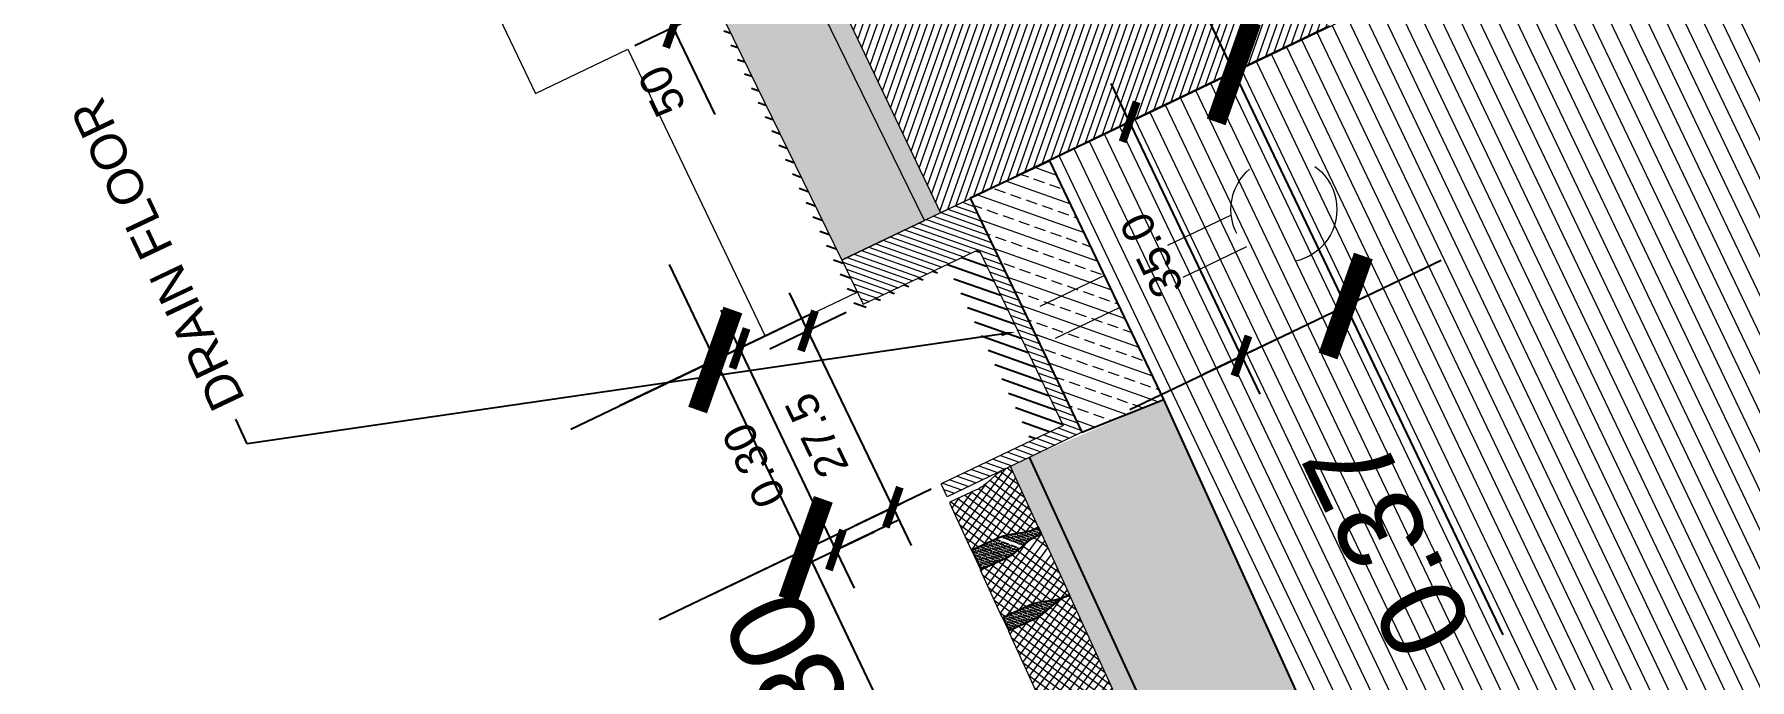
# Model space of a CAD drawing. Header units: metres. Extents: x 679304 to 680626, y 2747329 to 2750056.
# Drawn here: x 679446.478 to 679448.906, y 2747414.4 to 2747415.313 of the extents above; entities that cross this region are included whole.
import ezdxf
from ezdxf import colors
from ezdxf.entities.mleader import LeaderData, LeaderLine
from ezdxf.math import Vec2, Vec3

# ---------------------------------------------------------------- set-up
doc = ezdxf.new("R2010")
doc.units = ezdxf.units.M
doc.linetypes.add('Dash_2_', pattern=[0.25, 0.125, -0.125])
doc.linetypes.add('TRAZOS2', pattern=[9.524999999999999, 6.349999999999999, -3.174999999999999])
doc.layers.add('-aux', color=50, linetype='Continuous', plot=False)
doc.layers.add('00_Aux', color=5, linetype='Continuous', plot=False)
for name, color, linetype in [('01-TX', 7, 'Continuous'), ('01-TX-Dimensions_1-25', 157, 'Continuous'), ('01-TX-Dimensions_1-50', 157, 'Continuous'), ('02-L-Water Level', 140, 'Continuous'), ('COTAUX', 7, 'Continuous')]:
    doc.layers.add(name, color=color, linetype=linetype)
for name, color, linetype, lineweight in [('02-L-projecció', 6, 'Continuous', 5), ('02-L-seccionat', 4, 'Continuous', 5), ('1-CM', 7, 'Continuous', 0), ('3-TR Formigó', 252, 'Continuous', 0), ('3-TR terra compactada', 45, 'Continuous', 0)]:
    doc.layers.add(name, color=color, linetype=linetype, lineweight=lineweight)
for name, color, linetype, lineweight, true_color in [('02-L-projecció 2', 251, 'Continuous', 5, 0x636363), ('03-TR-Paviment_08_Natural Stone Bleachers', 253, 'Continuous', 5, 0xafad9d), ('3-TR D formigó', 251, 'Continuous', 5, 0x666666), ('3-TR tot_u', 8, 'Continuous', 5, 0x787878)]:
    doc.layers.add(name, color=color, linetype=linetype, lineweight=lineweight, true_color=true_color)
doc.layers.add('EIT_3 TR sorra', color=9, linetype='Continuous', true_color=0xd8ceb0)
doc.styles.get("Standard").update_dxf_attribs({"font": 'arial.ttf'})
doc.dimstyles.new('E20', dxfattribs={"dimscale": 0.03, "dimtxt": 1.5, "dimasz": 0.2, "dimexe": 0.1, "dimexo": 2.5, "dimgap": 1, "dimtad": 1, "dimdec": 0, "dimlfac": 1000, "dimzin": 0, "dimdsep": 46, "dimtxsty": 'Standard', "dimblk1": 'LINCOT200', "dimblk2": 'LINCOT200', "dimsah": 1, "dimcen": 0.1, "dimdle": 0.1, "dimclrt": 256, "dimadec": 0, "dimazin": 0, "dimtfac": 0.0153846153846154, "dimtdec": 0, "dimtofl": 0, "dimtmove": 0, "dimatfit": 3, "dimldrblk": 'LINCOT200', "dimfxl": 1, "dimtolj": 1, "dimtzin": 0, "dimarcsym": 0})
doc.dimstyles.new('E50', dxfattribs={"dimscale": 0.03, "dimtxt": 4, "dimasz": 0.5, "dimexe": 0.1, "dimexo": 15, "dimgap": 1, "dimtad": 1, "dimzin": 0, "dimdsep": 46, "dimtxsty": 'Standard', "dimblk1": 'LINCOT200', "dimblk2": 'LINCOT200', "dimsah": 1, "dimcen": 0.1, "dimdle": 0.1, "dimclrt": 256, "dimadec": 0, "dimazin": 0, "dimtfac": 0.0153846153846154, "dimtofl": 0, "dimtmove": 0, "dimatfit": 3, "dimldrblk": 'LINCOT200', "dimfxl": 1, "dimtolj": 1, "dimtzin": 0, "dimarcsym": 0})
pattern_1 = [(28.36651767414167, (0.9934205608442425, 2.975720793241634), (-0.0045254235276715, 0.0083812986401391), []), (118.3665176741417, (0.9934205608442425, 2.975720793241634), (-0.0083812986401391, -0.0045254235276715), [])]
pattern_2 = [(43.53433976176403, (-26.94748565275222, -66.37466058321297), (0.0019792498297884, 0.0065885012002264), [0.0085328125, -0.0017065625, 0, -0.0017065625])]

# ---------------------------------------------------------------- blocks, each defined once
blk = doc.blocks.new('View P1')
at = {"layer": '02-L-Water Level', "linetype": 'Dash_2_', "ltscale": 0.35}
h = blk.add_hatch(dxfattribs=at)
h.set_pattern_fill('ANSI31', color=256, scale=0.005, angle=-1.44041e-10)
h.set_pattern_definition([(44.99999999985592, (0.9858085524756461, 5.638291088080471), (-0.0112253201513082, 0.0112253201513647), [])])
h.paths.add_polyline_path([(2.150881158420816, 3.488566306101596), (2.670493259327486, 3.493036973903393), (2.670459888176992, 3.631572484652018), (3.12049266998656, 3.635913185690036), (3.120459652738645, 3.774399174059247), (3.570492428960278, 3.77873988045237), (3.570459411246702, 3.917225869054412), (4.020492189796641, 3.921566572653567), (4.020459172548726, 4.060052561255609), (4.470513934269547, 4.064400843111798), (4.470481134951114, 4.073317434405907), (4.014002970652654, 4.079399174226885), (4.014002969721332, 3.93439917467392), (3.56400297046639, 3.934399174208259), (3.564002973260357, 3.789399173956802), (3.114002969348803, 3.789399174189632), (3.11400296841748, 3.644399174636667), (2.664002970559522, 3.644399174403837), (2.664002971490845, 3.499399175083702), (2.145692187128588, 3.499399173221057), (2.145543496822938, 3.357036136238342), (1.874071086524054, 3.357319672739571), (1.874067709548398, 3.307319672693004), (2.150329015916213, 3.30730234054706)])
at = {"layer": '03-TR-Paviment_08_Natural Stone Bleachers'}
h = blk.add_hatch(dxfattribs=at)
h.set_pattern_fill('DASH', color=256, scale=0.0011, angle=233.4975340776049, style=0, double=1)
h.set_pattern_definition([(233.4975340776048, (1.05034644389525, 2.831545980414375), (0.000729841264191, -0.0048849200842065), [0.0034925, -0.0034925])])
h.paths.add_polyline_path([(2.22048211377114, 3.488753368845209), (2.2204823307693, 3.359183972002938), (2.721592199523001, 3.363525723107159), (2.720463344361633, 3.49352082167752)])
at = {"layer": '3-TR D formigó'}
h = blk.add_hatch(dxfattribs=at)
h.set_pattern_fill('_USER', color=256, scale=0.008, angle=45.00369072610001, pattern_type=0)
h.set_pattern_definition([(45.0036907260999, (1.000219796784222, 2.975614195922389), (-0.0056572186258453, 0.0056564898496672), [])])
edge = h.paths.add_edge_path()
edge.add_line((2.220484565943479, 3.488573547219857), (2.150903139713592, 3.488573885045682))
edge.add_line((2.150903139263391, 3.488573885289952), (2.150350996268319, 3.307309920277508))
edge.add_line((2.150350996758788, 3.307309920201078), (1.874089690639344, 3.307327252164088))
edge.add_line((1.874089690856635, 3.307327253045514), (1.87409306684965, 3.357327252871692))
edge.add_line((1.874093067832291, 3.357327252393588), (1.874102607365379, 3.498579890791588))
edge.add_line((1.874102605972439, 3.498579890467226), (1.854102605569575, 3.498580324351711))
edge.add_line((1.854102607816457, 3.498580324463546), (1.854096749363495, 3.411827301885943))
edge.add_arc((1.805812771432101, 3.408233220921829), 0.0484175563039576, -0.8982138179533194, 4.257035526527773, ccw=False)
edge.add_line((1.854224378243088, 3.407474219799041), (1.854095900086054, 3.399279451677932))
edge.add_line((1.854095900431275, 3.399279451696202), (1.854088340371678, 3.287328602791313))
edge.add_line((1.854088339954614, 3.287328602746129), (2.220479982706607, 3.287308652951854))
edge.add_line((2.220479982439428, 3.28730865358375), (2.220484565699256, 3.488573547765965))
h = blk.add_hatch(dxfattribs=at)
h.set_pattern_fill('ANSI33', color=256, scale=0.005, angle=1.94904e-11)
h.set_pattern_definition([(45.00000000001943, (1.000219796784222, 2.975614195922389), (-0.0224506403026805, 0.0224506403026653), []), (45.00000000001943, (1.022670446429401, 2.975614195689558), (-0.0224506403026805, 0.0224506403026653), [0.015875, -0.0079375])])
h.paths.add_polyline_path([(2.22105923295021, 3.287308600731194), (1.854088339954614, 3.287328602746129), (1.845596873201429, 3.162678002147004), (2.219900731928646, 3.162678002379834)])
at = {"layer": '3-TR Formigó'}
h = blk.add_hatch(dxfattribs=at)
h.set_pattern_fill('ANSI31', color=256, scale=0.003, angle=90, style=0)
h.set_pattern_definition([(135, (0, 0), (-0.0067351920908019, -0.0067351920908019), [])])
h.paths.add_polyline_path([(10.37042930629104, 5.936314188642427), (10.37138042366132, 5.761579691665247), (2.721591828856617, 3.33352572331205), (2.220879021566361, 3.333998373476788), (2.220548637211322, 2.633998685050755), (3.171591598540544, 2.633998685283586), (3.171591598540544, 3.266520275967195), (10.46590279601514, 5.58319235430099), (10.72050921013579, 5.58319235430099), (10.7205092087388, 4.736846190411597), (10.06946854665875, 4.736846192041411), (10.06946854479611, 4.386846191016957), (16.19224042538553, 4.386846191016957), (16.19224042491987, 4.73684619157575), (11.06946854433044, 4.736846190644428), (11.06988786999136, 5.93559415009804), (11.06970717618242, 5.935575471026822)])
h = blk.add_hatch(dxfattribs=at)
h.set_pattern_fill('ANSI37', color=256, scale=0.003, angle=-16.63348232585829, style=0)
h.set_pattern_definition(pattern_1)
edge = h.paths.add_edge_path()
edge.add_line((1.654194297268986, 3.402413498144596), (1.654322773683816, 3.410608270671218))
edge.add_arc((1.605911173392087, 3.411367262946441), 0.048417550699991, 359.1017970498766, 375.1008161762655)
edge.add_line((1.652656812686473, 3.423980918480083), (1.647036019712686, 3.444811326218768))
edge.add_arc((1.702207350637763, 3.459698529215529), 0.0571445925282459, 179.1017897042323, 195.1008088305147, ccw=False)
edge.add_line((1.645069778896868, 3.460594332078471), (1.645714460406452, 3.501714552054181))
edge.add_line((1.645714461803436, 3.501714552985504), (1.644917352590709, 3.501727050868794))
edge.add_line((1.644917351659387, 3.501727050170302), (1.644930583424866, 3.502571023534983))
edge.add_line((1.644930583424866, 3.502571023767814), (1.519120172131806, 3.504543472779914))
edge.add_line((1.519120171666145, 3.504543472547084), (1.519106941763311, 3.503699497785419))
edge.add_line((1.519106943160295, 3.503699498018249), (1.518309834878891, 3.50371199962683))
edge.add_line((1.518309835810214, 3.50371199962683), (1.517665156628936, 3.46259177592583))
edge.add_arc((1.460527590010315, 3.463487579254433), 0.0571445880535011, 343.1027710861808, 359.1017902124632, ccw=False)
edge.add_line((1.515205109957605, 3.446878165705129), (1.508934084326028, 3.426234195707365))
edge.add_arc((1.555261341389268, 3.412161348154768), 0.0484175571419767, 163.1027730285364, 179.1017921549254)
edge.add_line((1.506849735509604, 3.412920344155281), (1.506721258629113, 3.404725572559982))
edge.add_line((1.506721259560436, 3.40472557186149), (1.654194300062954, 3.402413497911766))
h = blk.add_hatch(dxfattribs=at)
h.set_pattern_fill('ANSI37', color=256, scale=0.003, angle=-16.63348232585829, style=0)
h.set_pattern_definition(pattern_1)
edge = h.paths.add_edge_path()
edge.add_line((1.654194296337664, 3.402413497446104), (1.654322773683816, 3.410608270904049))
edge.add_arc((1.702734383754432, 3.409849277464672), 0.0484175585361287, 163.1027752907801, 179.101794417169, ccw=False)
edge.add_line((1.656407124362885, 3.423922124551609), (1.662678148597478, 3.444566090358421))
edge.add_arc((1.608000619336962, 3.461175501113757), 0.0571445944064295, 343.1027737813134, 359.1017929075958)
edge.add_line((1.665138192474842, 3.460279701044782), (1.665782873518764, 3.501399922184646))
edge.add_line((1.665782873053103, 3.501399921951815), (1.666579980403184, 3.501387425232678))
edge.add_line((1.666579980868846, 3.501387425465509), (1.666593212168663, 3.502231396967545))
edge.add_line((1.666593211703002, 3.502231396967545), (1.739881999325007, 3.501082381466403))
edge.add_line((1.739881999325007, 3.501082381466403), (1.739868768025189, 3.500238407636061))
edge.add_line((1.739868768025189, 3.50023840740323), (1.74066587537527, 3.500225912779569))
edge.add_line((1.74066587537527, 3.500225912779569), (1.740021195728331, 3.45910568954423))
edge.add_arc((1.79715876141563, 3.45820988737978), 0.0571445867174575, 179.1017904300534, 195.1008095563358)
edge.add_line((1.74198743654415, 3.443322684848681), (1.747608229983597, 3.422492275014519))
edge.add_arc((1.700862586032599, 3.40987862017937), 0.0484175538136113, -0.8982054042938898, 15.100813722095097, ccw=False)
edge.add_line((1.749274193774908, 3.409119626739993), (1.749145715963095, 3.400924854679033))
edge.add_line((1.749145712703466, 3.400924854679033), (1.654194296337664, 3.402413497446104))
h = blk.add_hatch(dxfattribs=at)
h.set_pattern_fill('ANSI37', color=256, scale=0.003, angle=-16.63348232585829, style=0)
h.set_pattern_definition(pattern_1)
edge = h.paths.add_edge_path()
edge.add_line((1.854095900431275, 3.399279451696202), (1.85422437870875, 3.40747422655113))
edge.add_arc((1.805812771432101, 3.408233219059184), 0.0484175565107796, 359.1017961932288, 375.1008153196178)
edge.add_line((1.852558417711406, 3.420846875989809), (1.846937623806297, 3.44167728209868))
edge.add_arc((1.902108951471745, 3.456564487656578), 0.057144589621456, 179.1017934482232, 195.1008125745056, ccw=False)
edge.add_line((1.844971382059156, 3.457460287492722), (1.845616062171757, 3.498580508399754))
edge.add_line((1.845616062171757, 3.498580508166924), (1.84481895295903, 3.498593006050214))
edge.add_line((1.84481895295903, 3.498593006050214), (1.844832186587154, 3.499436978949233))
edge.add_line((1.844832186587154, 3.499436979414895), (1.771543397102504, 3.500585995847359))
edge.add_line((1.771543400362133, 3.50058599631302), (1.771530171390622, 3.499742022017017))
edge.add_line((1.771530168130993, 3.499742021318525), (1.770733060315251, 3.499754521995782))
edge.add_line((1.770733060315251, 3.499754522228613), (1.770088381133973, 3.458634298294782))
edge.add_arc((1.712950811255723, 3.459530102321878), 0.0571445916181259, 343.1027699477993, 359.1017890740817, ccw=False)
edge.add_line((1.767628335859626, 3.442920687841251), (1.761357310228049, 3.422276718541979))
edge.add_arc((1.807684570550918, 3.408203876810148), 0.0484175552804194, 163.1027806995004, 179.1017998258894)
edge.add_line((1.759272961877286, 3.408962866058573), (1.759144484531134, 3.400768094696104))
edge.add_line((1.759144484531134, 3.400768094928935), (1.854095900431275, 3.399279452161863))
at = {"layer": '3-TR terra compactada'}
h = blk.add_hatch(dxfattribs=at)
h.set_pattern_fill('LINE', color=256, scale=0.0075, angle=-115.5575462493455, style=0)
h.set_pattern_definition([(3.663787885e-05, (-26.97329562623054, -17.13623808929696), (-1.52269416e-08, 0.0238124999999951), [])])
h.paths.add_polyline_path([(34.41064929263666, 6.984919e-10), (34.41064929263666, 7.090219076024368), (29.92329468252137, 7.011460061883553), (29.92329468298704, 6.260207292158156), (27.12664042413235, 6.260207292158156), (27.12664042413235, 5.60941800288856), (21.65944042569027, 5.60941800312139), (21.65944042569027, 4.958628713386133), (16.19224042538553, 4.958628713851794), (16.19224042538553, 4.386846190784126), (10.06946854665875, 4.386846198001876), (10.06946854665875, 4.736846192041411), (10.72050920827314, 4.736846190877258), (10.72050921013579, 5.583192354766651), (10.46590279601514, 5.58319235430099), (3.171591598540544, 3.266520275967195), (3.171591598540544, 2.633998685283586), (2.220548637211322, 2.633998685050755), (2.220548637211322, 3.232379126129671), (2.219900731928646, 3.162678002379834), (1.845596873201429, 3.162678002147004), (-1.3969839e-09, 3.198383478680625), (0, 0)])
at = {"layer": '3-TR tot_u'}
h = blk.add_hatch(dxfattribs=at)
h.set_pattern_fill('AR-CONC', color=256, scale=0.00025, angle=89.80773971936927)
h.set_pattern_definition([(158.0837823295901, (-45.38668164005502, 34.98162465752102), (-0.0103499279355471, 0.0445332543813214), [0.0047625, -0.0523874999999999]), (103.0837823295901, (-45.38668164005502, 34.98162465752102), (-0.0426698782488994, -0.0232019944051371), [0.00381, -0.0419101460424998]), (208.5352270295901, (-45.38754413323476, 34.98533574980684), (-0.0530198042963344, 0.0213312604663082), [0.0040475022, -0.0445225611499999]), (154.2679823295902, (-45.39875430706888, 34.97768248454668), (-0.0110448357776919, 0.0676847422759097), [0.00714375, -0.0785812499999998]), (204.71933993959, (-45.39967471407726, 34.98332287254743), (-0.0772240414564354, 0.0372185846859024), [0.006071255785, -0.0667839020399998]), (99.26793349959011, (-45.39875430706888, 34.97768248454668), (-0.0772240414545843, 0.0372185846900505), [0.0057149917675, -0.0628649329799997]), (129.0837823295902, (-45.39770722668618, 34.98470435966738), (0.0125378609920434, 0.0439672655705789), [0.0047625, -0.0523875]), (74.08378232959026, (-45.39770722668618, 34.98470435966738), (-0.0485683886498669, 0.000393982506569), [0.00381, -0.0419099999999998]), (179.5352273295902, (-45.39666240522637, 34.98836829862558), (-0.0360305278575176, 0.0443612479230329), [0.0040475022, -0.0445224843999999]), (145.5837823295901, (-45.38668164005502, 34.98162465752102), (-0.0203342630487963, -0.0058276174863624), [0, -0.0414019999999999, 0, -0.0425449999999999, 0, -0.0420687499999999]), (115.5837823295902, (-45.38668164005502, 34.98162465752102), (-0.0289933335061357, 0.0081055562120676), [0, -0.0242569999999999, 0, -0.0404494999999999, 0, -0.0160337499999999]), (75.58378232959025, (-45.38228611834347, 34.9681636353489), (-0.0091606388699658, 0.0326677891176319), [0, -0.0158749999999999, 0, -0.0495299999999998, 0, -0.0657224999999996]), (65.58378232959025, (-45.38031503139063, 34.9621273027733), (-0.0175377261548756, 0.0332298918571682), [0, -0.0206375, 0, -0.0328929999999999, 0, -0.0466724999999999])])
h.paths.add_polyline_path([(0.0002197958528996, 3.398924682522192), (0.0002197953872383, 3.198379226261749), (1.845596873201429, 3.162678002147004), (1.854093889240175, 3.369503892725333)])
at = {"layer": 'EIT_3 TR sorra'}
h = blk.add_hatch(dxfattribs=at)
h.set_pattern_fill('ANSI36', color=256, scale=0.001075, angle=-1.465660238235872, style=0, double=1)
h.set_pattern_definition(pattern_2)
edge = h.paths.add_edge_path()
edge.add_line((1.654194239992648, 3.402410002425312), (1.654322717804461, 3.41060477355495))
edge.add_arc((1.702734320424497, 3.409845780348405), 0.0484175516664854, 163.1027760220393, 179.1017951481513, ccw=False)
edge.add_line((1.656407067086547, 3.423918624175712), (1.66267809132114, 3.444562594871968))
edge.add_arc((1.608000568114221, 3.461172004463151), 0.057144589189106, 343.1027746602691, 359.1017937864876)
edge.add_line((1.665138135198503, 3.460276205325499), (1.665782870259135, 3.501399922650307))
edge.add_line((1.665782870724797, 3.501399922883138), (1.645714456681162, 3.501714552519842))
edge.add_line((1.6457144562155, 3.501714552054181), (1.645069723017513, 3.460590835893526))
edge.add_arc((1.702207292895764, 3.459695039549842), 0.0571445916952409, 179.1017965700669, 195.1008156963778)
edge.add_line((1.647035965695977, 3.444807830266654), (1.652656759135425, 3.423977420199662))
edge.add_arc((1.60591112403199, 3.411363768624141), 0.048417545306184, -0.8982061450813035, 15.100812981131526, ccw=False)
edge.add_line((1.65432272106409, 3.410604774253442), (1.654194241855293, 3.402410002192482))
h = blk.add_hatch(dxfattribs=at)
h.set_pattern_fill('ANSI36', color=256, scale=0.001075, angle=-1.465660238235872, style=0, double=1)
h.set_pattern_definition(pattern_2)
edge = h.paths.add_edge_path()
edge.add_line((1.749145658221095, 3.40092135570012), (1.759144427254796, 3.400764594320207))
edge.add_line((1.759144425857812, 3.400764594553038), (1.759272904600948, 3.408959366846829))
edge.add_arc((1.807684512343257, 3.408200373640283), 0.0484175568840358, 163.102774984694, 179.101794110806, ccw=False)
edge.add_line((1.761357254814356, 3.422273219330236), (1.767628278117626, 3.442917188629508))
edge.add_arc((1.712950751651078, 3.459526600083336), 0.0571445919272682, 343.1027733921577, 359.1017925183761)
edge.add_line((1.77008832199499, 3.458630799083039), (1.770733057055622, 3.499754521995782))
edge.add_line((1.770733057055622, 3.499754522694274), (1.740665873978286, 3.500225912779569))
edge.add_line((1.740665873978286, 3.500225912313908), (1.740021139383316, 3.459102189168334))
edge.add_arc((1.797158711124211, 3.45820638933219), 0.0571445929418056, 179.1017930334535, 195.1008121597644)
edge.add_line((1.741987381130456, 3.4433191830758), (1.747608173638582, 3.422488774871453))
edge.add_arc((1.70086253574118, 3.409875120734795), 0.0484175488334648, -0.8982046699363764, 15.100814456276396, ccw=False)
edge.add_line((1.749274135101586, 3.40911612776108), (1.749145657755434, 3.400921356165781))
edge.add_line((1.749145658221095, 3.40092135570012), (1.759144427254796, 3.400764594320207))
h = blk.add_hatch(dxfattribs=at)
h.set_pattern_fill('ANSI36', color=256, scale=0.001075, angle=-1.483241872370922, style=0, double=1)
h.set_pattern_definition([(61.79280073785006, (24.46410273294896, 251.3111681272276), (-0.0001846038072521, 0.006876896057703), [0.0085328125000001, -0.0017065625, 0, -0.0017065625])])
h.paths.add_polyline_path([(1.854093889240175, 3.369503892725333), (1.854095899499952, 3.399277210468426), (0.0002197953872383, 3.42868336639367), (0.0002197958528996, 3.398924682522192)])
h = blk.add_hatch(dxfattribs=at)
h.set_pattern_fill('ANSI36', color=256, scale=0.001075, angle=-0.0699202000800795, style=0, double=1)
h.set_pattern_definition([(44.93007979991986, (1.032894823700189, 5.038144709309563), (0.00181818086998, 0.0066347566856774), [0.0085328125000001, -0.0017065625, 0, -0.0017065625])])
h.paths.add_polyline_path([(2.220548637211322, 3.33399868523702), (2.721647967584431, 3.333525665802881), (2.721592199523001, 3.363525723107159), (2.2204823307693, 3.359183972002938)])
at = {"layer": '-aux'}
for points in [[(1.654194239992648, 3.402410002192482), (1.654194239992648, 3.402410002425312), (1.654322717804461, 3.410604773787781, -0.0699225111475427), (1.656407067086547, 3.423918624175712), (1.66267809132114, 3.444562595104798, 0.0699225111480096), (1.665138135198503, 3.460276205325499), (1.665782870724797, 3.501399922883138), (1.6457144562155, 3.501714552054181), (1.645069723483175, 3.460590836359187, 0.0699225111484148), (1.647035965695977, 3.444807830266654), (1.652656759135425, 3.423977420432493, -0.0699225111479849), (1.65432272106409, 3.410604774253442), (1.654194239992648, 3.402410002192482), (1.654194239992648, 3.402410002425312)], [(1.749145658221095, 3.40092135570012), (1.759144425857812, 3.400764594553038), (1.759272906929254, 3.40895936707966, -0.0699225111475427), (1.761357254814356, 3.422273219330236), (1.767628277651965, 3.442917188396677, 0.0699225111480096), (1.77008832199499, 3.458630799083039), (1.770733057055622, 3.499754522694274), (1.740665873978286, 3.500225912313908), (1.740021139848977, 3.459102188935503, 0.0699225111484148), (1.741987381130456, 3.4433191830758), (1.747608173638582, 3.422488774638622, -0.0699225111479849), (1.749274135101586, 3.40911612776108), (1.749145658221095, 3.40092135570012), (1.759144425857812, 3.400764594553038)]]:
    blk.add_lwpolyline(points, format="xyb", dxfattribs=at)
at = {"layer": '00_Aux'}
for points in [[(0.0002197958528996, 3.398924682522192), (1.854093889240175, 3.369503892725333)], [(0.0002197953872383, 3.198379226261749), (1.845596873201429, 3.162678002147004)]]:
    blk.add_lwpolyline(points, dxfattribs=at)
blk.add_lwpolyline([(2.22105923295021, 3.287308600731194), (1.854088339954614, 3.287328602746129), (1.845596873201429, 3.162678002147004), (2.219900731928646, 3.162678002379834)], close=True, dxfattribs=at)
at = {"layer": '02-L-projecció'}
blk.add_lwpolyline([(4.42013303656131, 4.213298669317737), (3.970133037772029, 4.213298668386414), (3.970133036375045, 4.068298668833449), (3.520133035723119, 4.068298668833449), (3.520133036654442, 3.923298668581992), (3.070133036468178, 3.923298668814823), (3.070133035071194, 3.778298668796196), (2.620133035816252, 3.778298669727519), (2.620133038144558, 3.633298669243231), (2.170133037026971, 3.633298668311908), (2.170133035629987, 3.488623494515195)], dxfattribs=at)
at = {"layer": '02-L-projecció 2', "linetype": 'TRAZOS2', "ltscale": 0.01}
for points in [[(1.99004576774314, 2.964106301078572), (1.990063385106623, 3.287321169162169)], [(2.040045768022537, 2.964105577440932), (2.040397096890956, 3.287318425951525)]]:
    blk.add_lwpolyline(points, dxfattribs=at)
blk.add_circle((2.015044744592159, 2.893395261839032), 0.0750000000650693, dxfattribs=at)
at = {"layer": '02-L-seccionat'}
for points in [[(2.220548637211322, 3.33399868523702), (2.220548637211322, 2.633998685050755), (3.171591598540544, 2.633998685283586), (3.171591598540544, 3.266520275967195), (10.46590279601514, 5.58319235430099), (10.72050921013579, 5.583192354766651), (10.72050920827314, 4.736846190877258), (10.06946854665875, 4.736846192041411), (10.06946854433045, 4.386846191016957), (16.19224042538553, 4.386846190784126)], [(2.220484353136271, 3.488753390265628), (2.220479982439428, 3.28730865358375), (1.854088339954614, 3.287328602746129), (1.854102607816457, 3.498580324463546)], [(1.854102607816457, 3.498580324463546), (1.874102605972439, 3.498579890467226)], [(2.150903139263391, 3.488573885289952), (2.150350996758788, 3.307309920201078), (1.874089690856635, 3.307327253045514), (1.874102605972439, 3.498579890467226)], [(2.220484353136271, 3.488753390265628), (2.150903139263391, 3.488573885289952)]]:
    blk.add_lwpolyline(points, dxfattribs=at)
blk.add_lwpolyline([(2.22048211377114, 3.488753368845209), (2.2204823307693, 3.359183972002938), (2.721592199523001, 3.363525723107159), (2.720463344361633, 3.49352082167752)], close=True, dxfattribs=at)
at = {"layer": '1-CM'}
for points in [[(1.654194297268986, 3.402413498144596), (1.654322773683816, 3.410608270438387, 0.0699225111487571), (1.652656812686473, 3.423980918480083), (1.647036019712686, 3.444811325753107, -0.0699225111482901), (1.645069778896868, 3.460594332078471), (1.645714461803436, 3.501714552985504), (1.644917351659387, 3.501727050170302), (1.644930583424866, 3.502571023767814), (1.519120171666145, 3.504543472547084), (1.519106943160295, 3.503699498018249), (1.518309835810214, 3.50371199962683), (1.517665156628936, 3.46259177592583, -0.0699225111482901), (1.515205109957605, 3.446878165705129), (1.508934083860367, 3.426234196173027, 0.0699225111487571), (1.506849735509604, 3.412920344155281), (1.506721259560436, 3.40472557186149)], [(1.654194296337664, 3.402413497446104), (1.654322773683816, 3.410608270438387, -0.0699225111487571), (1.656407124362885, 3.423922124551609), (1.662678147666156, 3.444566089194267, 0.0699225111482901), (1.665138192474842, 3.460279701044782), (1.665782873053103, 3.501399921951815), (1.666579980868846, 3.501387425465509), (1.666593211703002, 3.502231396967545), (1.739881999325007, 3.501082381466403), (1.739868768025189, 3.50023840740323), (1.74066587537527, 3.500225912779569), (1.740021195728331, 3.4591056893114, 0.0699225111482901), (1.74198743654415, 3.443322684848681), (1.747608231380581, 3.42249227548018, -0.0699225111487571), (1.749274193774908, 3.409119626739993), (1.749145712703466, 3.400924854679033)], [(1.854095900431275, 3.399279451696202), (1.85422437870875, 3.407474227016791, 0.0699225111487571), (1.852558417711406, 3.420846875989809), (1.846937623806297, 3.441677282331511, -0.0699225111482901), (1.844971382059156, 3.457460287492722), (1.845616062171757, 3.498580508166924), (1.84481895295903, 3.498593006050214), (1.844832186587154, 3.499436979414895), (1.771543400362133, 3.50058599631302), (1.771530168130993, 3.499742021318525), (1.770733060315251, 3.499754522228613), (1.770088381133973, 3.458634298527613, -0.0699225111482901), (1.767628335859626, 3.442920687841251), (1.761357310228049, 3.422276717843487, 0.0699225111487571), (1.759272961877286, 3.408962866058573), (1.759144484531134, 3.400768094928935)]]:
    blk.add_lwpolyline(points, format="xyb", close=True, dxfattribs=at)
blk.add_lwpolyline([(2.721592199523001, 3.363525723107159), (2.721591828856617, 3.33352572331205), (2.220548637211322, 3.33399868523702)], dxfattribs=at)
blk = doc.blocks.new('LINCOT200')
for p, q in [((0, -9.999961704014426), (0, 10.00003829598554)), ((3.695e-13, 3.82959855756e-05), (10.00000000000051, 3.82959855756e-05))]:
    blk.add_line(p, q)
at = {"const_width": 1.875}
blk.add_lwpolyline([(3.535533801624467, -3.535495714255787), (-3.535533950636761, 3.535572157214076)], dxfattribs=at)
at = {"layer": 'COTAUX'}
blk.add_line((0, 0), (-1.249999999999914, 0), dxfattribs=at)
blk = doc.blocks.new('*D104')
at = {"layer": '01-TX-Dimensions_1-50', "color": 0, "lineweight": -2, "transparency": 16777216}
for p, q in [((679448.2080698553, 2747415.27514284), (679448.1781921411, 2747415.260855025)), ((679448.1819569546, 2747415.246028488), (679448.3273322589, 2747414.942029469)), ((679448.3338035289, 2747414.928497187), (679448.5562721884, 2747414.46328575)), ((679448.3663696734, 2747414.944070636), (679448.3365099853, 2747414.929791441))]:
    blk.add_line(p, q, dxfattribs=at)
at = {"layer": 'DEFPOINTS', "color": 0, "transparency": 16777216}
for p in [(679448.1754856847, 2747415.259560771), (679447.8021013832, 2747415.081004746), (679447.9604012012, 2747414.749932541)]:
    blk.add_point(p, dxfattribs=at)
at = {"layer": '01-TX-Dimensions_1-50', "color": 0, "lineweight": -2, "transparency": 16777216, "xscale": 0.015, "yscale": 0.015, "zscale": 0.015}
for p, rotation in [((679448.1754856847, 2747415.259560771), 115.5575828872426), ((679448.3338035289, 2747414.928497187), 295.5575828872426)]:
    blk.add_blockref('LINCOT200', p, dxfattribs=dict(at, rotation=rotation))
at = {"layer": '01-TX-Dimensions_1-50', "transparency": 16777216, "insert": (679448.3937167773, 2747414.591560488), "char_height": 0.12, "attachment_point": 5, "rotation": 115.55758288724267}
blk.add_mtext('\\A1;0.37', dxfattribs=at)
blk = doc.blocks.new('*D105')
at = {"layer": '01-TX-Dimensions_1-50', "color": 0, "lineweight": -2, "transparency": 16777216}
for p, q in [((679447.2367797837, 2747414.754212753), (679447.4387363138, 2747414.850790341)), ((679447.4479140402, 2747414.838552312), (679447.5630031247, 2747414.597885791)), ((679447.3621340967, 2747414.48520135), (679447.566767938, 2747414.583059255)), ((679447.5694743944, 2747414.584353509), (679447.7361294562, 2747414.235855698))]:
    blk.add_line(p, q, dxfattribs=at)
at = {"layer": 'DEFPOINTS', "color": 0, "transparency": 16777216}
for p in [(679447.6427482557, 2747414.948350847), (679447.7681025686, 2747414.679339444), (679447.5694743944, 2747414.584353509)]:
    blk.add_point(p, dxfattribs=at)
at = {"layer": '01-TX-Dimensions_1-50', "color": 0, "lineweight": -2, "transparency": 16777216, "xscale": 0.015, "yscale": 0.015, "zscale": 0.015}
for p, rotation in [((679447.4414427703, 2747414.852084594), 115.5575828872426), ((679447.5694743944, 2747414.584353509), 295.5575828872426)]:
    blk.add_blockref('LINCOT200', p, dxfattribs=dict(at, rotation=rotation))
at = {"layer": '01-TX-Dimensions_1-50', "transparency": 16777216, "insert": (679447.57366233, 2747414.363945821), "char_height": 0.12, "attachment_point": 5, "rotation": 115.55758288724267}
blk.add_mtext('\\A1;0.30', dxfattribs=at)
blk = doc.blocks.new('*D161')
at = {"layer": '01-TX-Dimensions_1-25', "color": 0, "lineweight": -2, "transparency": 16777216}
for p, q in [((679447.8697645762, 2747415.113357416), (679448.0306158412, 2747415.190267292)), ((679448.1836209005, 2747414.863314026), (679448.030497527, 2747415.183560131)), ((679448.0280643753, 2747414.782285202), (679448.1889156405, 2747414.859195079))]:
    blk.add_line(p, q, dxfattribs=at)
at = {"layer": 'DEFPOINTS', "color": 0, "transparency": 16777216}
for p in [(679448.0279093146, 2747415.188973184), (679447.8021014011, 2747415.081004754), (679447.9604012003, 2747414.749932541)]:
    blk.add_point(p, dxfattribs=at)
at = {"layer": '01-TX-Dimensions_1-25', "color": 0, "lineweight": -2, "transparency": 16777216, "xscale": 0.006, "yscale": 0.006, "zscale": 0.006}
for p, rotation in [((679448.0279093143, 2747415.188973185), 115.5544599389978), ((679448.1862091135, 2747414.857900972), 295.5544599389978)]:
    blk.add_blockref('LINCOT200', p, dxfattribs=dict(at, rotation=rotation))
at = {"layer": '01-TX-Dimensions_1-25', "transparency": 16777216, "insert": (679448.0592519033, 2747415.000578357), "char_height": 0.045, "attachment_point": 5, "rotation": 115.55445993899782}
blk.add_mtext('\\A1;35.0', dxfattribs=at)
blk = doc.blocks.new('*D162')
at = {"layer": '01-TX-Dimensions_1-25', "color": 0, "lineweight": -2, "transparency": 16777216}
for p, q in [((679447.5650774519, 2747414.911177624), (679447.4730991059, 2747414.867151507)), ((679447.6096596541, 2747414.588800888), (679447.4783955704, 2747414.863034777)), ((679447.7015224943, 2747414.626119795), (679447.6095441486, 2747414.582093678))]:
    blk.add_line(p, q, dxfattribs=at)
at = {"layer": 'DEFPOINTS', "color": 0, "transparency": 16777216}
for p in [(679447.6327270726, 2747414.943558617), (679447.4758050903, 2747414.868446746), (679447.7691721153, 2747414.658500787)]:
    blk.add_point(p, dxfattribs=at)
at = {"layer": '01-TX-Dimensions_1-25', "color": 0, "lineweight": -2, "transparency": 16777216, "xscale": 0.006, "yscale": 0.006, "zscale": 0.006}
for p, rotation in [((679447.4758050909, 2747414.868446746), 115.5784530784981), ((679447.6122501335, 2747414.583388918), 295.5784530784981)]:
    blk.add_blockref('LINCOT200', p, dxfattribs=dict(at, rotation=rotation))
at = {"layer": '01-TX-Dimensions_1-25', "transparency": 16777216, "insert": (679447.4962298775, 2747414.703039093), "char_height": 0.045, "attachment_point": 5, "rotation": 115.57845307849816}
blk.add_mtext('\\A1;0.30', dxfattribs=at)
blk = doc.blocks.new('*D163')
at = {"layer": '01-TX-Dimensions_1-25', "color": 0, "lineweight": -2, "transparency": 16777216}
for p, q in [((679447.573444493, 2747414.893681796), (679447.5699572213, 2747414.892001332)), ((679447.6902320551, 2747414.649319578), (679447.5752644638, 2747414.887898506)), ((679447.693621412, 2747414.644292553), (679447.6901341403, 2747414.642612089))]:
    blk.add_line(p, q, dxfattribs=at)
at = {"layer": 'DEFPOINTS', "color": 0, "transparency": 16777216}
for p in [(679447.6410089604, 2747414.926240093), (679447.5726598006, 2747414.893303663), (679447.7611858795, 2747414.676850851)]:
    blk.add_point(p, dxfattribs=at)
at = {"layer": '01-TX-Dimensions_1-25', "color": 0, "lineweight": -2, "transparency": 16777216, "xscale": 0.006, "yscale": 0.006, "zscale": 0.006}
for p, rotation in [((679447.5726598, 2747414.893303663), 115.7287166322837), ((679447.692836719, 2747414.643914421), 295.7287166322838)]:
    blk.add_blockref('LINCOT200', p, dxfattribs=dict(at, rotation=rotation))
at = {"layer": '01-TX-Dimensions_1-25', "transparency": 16777216, "insert": (679447.5850245181, 2747414.74561169), "char_height": 0.045, "attachment_point": 5, "rotation": 115.72871663228375}
blk.add_mtext('\\A1;27.5', dxfattribs=at)
blk = doc.blocks.new('*D165')
at = {"layer": '01-TX-Dimensions_1-25', "color": 0, "lineweight": -2, "transparency": 16777216}
for p, q in [((679447.3574940235, 2747415.373206349), (679447.3549055156, 2747415.378619262)), ((679447.371170831, 2747415.373095969), (679447.362788988, 2747415.36908769)), ((679447.3843921226, 2747415.316958861), (679447.4406091823, 2747415.199401542)), ((679447.3854595093, 2747415.324120058), (679447.3845100711, 2747415.323666028))]:
    blk.add_line(p, q, dxfattribs=at)
at = {"layer": 'DEFPOINTS', "color": 0, "transparency": 16777216}
for p in [(679447.3035094189, 2747415.34073962), (679447.3818036146, 2747415.322371773), (679447.3177980972, 2747415.291763709)]:
    blk.add_point(p, dxfattribs=at)
at = {"layer": '01-TX-Dimensions_1-25', "color": 0, "lineweight": -2, "transparency": 16777216, "xscale": 0.006, "yscale": 0.006, "zscale": 0.006}
for p, rotation in [((679447.3600825313, 2747415.367793436), 295.5575828870525), ((679447.3818036146, 2747415.322371773), 115.5575828870524)]:
    blk.add_blockref('LINCOT200', p, dxfattribs=dict(at, rotation=rotation))
at = {"layer": '01-TX-Dimensions_1-25', "transparency": 16777216, "insert": (679447.3660026877, 2747415.232619039), "char_height": 0.045, "attachment_point": 5, "rotation": 115.55758288705248}
blk.add_mtext('\\A1;50', dxfattribs=at)

msp = doc.modelspace()

# ---------------------------------------------------------------- block references
at = {"rotation": 115.5575828872244}
msp.add_blockref('View P1', (679451.7259588618, 2747414.495475429), dxfattribs=at)

# ---------------------------------------------------------------- dimensions: what is measured, and where the dimension line sits
at = {"layer": '01-TX-Dimensions_1-25'}
dim = msp.add_linear_dim(base=(679447.3818036146, 2747415.322371773), p1=(679447.3035094194, 2747415.340739621), p2=(679447.3177980974, 2747415.29176371), angle=115.5575828870524, dimstyle='E20', dxfattribs=at)
dim.commit()
dim.dimension.update_dxf_attribs({"geometry": '*D165', "text_midpoint": (679447.366002688, 2747415.232619038)})
for p1, p2, distance, text, picture, middle in [((679447.9604012007, 2747414.749932541), (679447.8021014011, 2747415.081004755), -0.25029261967829447, '35.0', '*D161', (679448.0592519036, 2747415.000578356)), ((679447.7691721157, 2747414.658500789), (679447.6327270732, 2747414.943558618), 0.173972130051022, '0.30', '*D162', (679447.4962298775, 2747414.703039092)), ((679447.76118588, 2747414.676850852), (679447.6410089608, 2747414.926240095), 0.07587105007842823, '27.5', '*D163', (679447.5850245183, 2747414.74561169))]:
    dim = msp.add_aligned_dim(p1=p1, p2=p2, distance=distance, text=text, dimstyle='E20', dxfattribs=at)
    dim.commit()
    dim.dimension.update_dxf_attribs({"geometry": picture, "text_midpoint": middle})
at = {"layer": '01-TX-Dimensions_1-50'}
dim = msp.add_linear_dim(base=(679448.1754856847, 2747415.259560771), p1=(679447.9604012012, 2747414.749932541), p2=(679447.8021013832, 2747415.081004746), angle=115.5575828872428, dimstyle='E50', dxfattribs=at)
dim.commit()
dim.dimension.update_dxf_attribs({"geometry": '*D104', "text_midpoint": (679448.4760920077, 2747414.630953128), "dimtype": 160})
dim = msp.add_linear_dim(base=(679447.5694743944, 2747414.584353509), p1=(679447.6427482557, 2747414.948350847), p2=(679447.7681025686, 2747414.679339444), angle=115.5575828872428, dimstyle='E50', dxfattribs=at)
dim.commit()
dim.dimension.update_dxf_attribs({"geometry": '*D105', "text_midpoint": (679447.5736623297, 2747414.363945821)})

# ---------------------------------------------------------------- leaders
at = {"layer": '01-TX'}
ml = msp.add_multileader_mtext('Standard', dxfattribs=at)
ml.set_content('DRAIN FLOOR', color=256)
ml.set_leader_properties()
ml.build(insert=Vec2(0, 0))
ml.multileader.update_dxf_attribs({"dogleg_length": 0.0769230769230769, "arrow_head_size": 0.0192307692307692})
ctx = ml.context
ctx.base_point, ctx.char_height, ctx.arrow_head_size, ctx.landing_gap_size, ctx.plane_origin, ctx.plane_x_axis, ctx.plane_y_axis = Vec3(679446.7626428911, 2747414.768434126), 0.05, 0.0192307692307692, 0.0192307692307692, Vec3(679448.4006989984, 2747413.745279284), Vec3(-0.4281212612115987, 0.9037212986859335), Vec3(-0.9037212986859335, -0.4281212612115987)
notes = []
notes.append((ctx, [(0, (1, 1, 0), (679446.7791090935, 2747414.733675615), (-0.4281212612115987, 0.9037212986859335), 0.0384615384615385, [(0, [(679447.8654832552, 2747414.89163508)], 0, [])])]))
ctx.mtext.insert, ctx.mtext.text_direction, ctx.mtext.rotation, ctx.mtext.flow_direction = Vec3(679446.7314314737, 2747414.774927829), Vec3(-0.4281212612115987, 0.9037212986859335), -0.0036511113149649, 5
for ctx, leaders in notes:
    for number, flags, end, landing, length, lines in leaders:
        leader = LeaderData()
        leader.index, (leader.has_last_leader_line, leader.has_dogleg_vector, leader.attachment_direction) = number, flags
        leader.last_leader_point, leader.dogleg_vector, leader.dogleg_length = Vec3(end), Vec3(landing), length
        for number, points, colour, breaks in lines:
            line = LeaderLine()
            line.index, line.vertices, line.color, line.breaks = number, Vec3.list(points), colors.encode_raw_color(colour), breaks
            leader.lines.append(line)
        ctx.leaders.append(leader)

doc.saveas('drawing.dxf')
